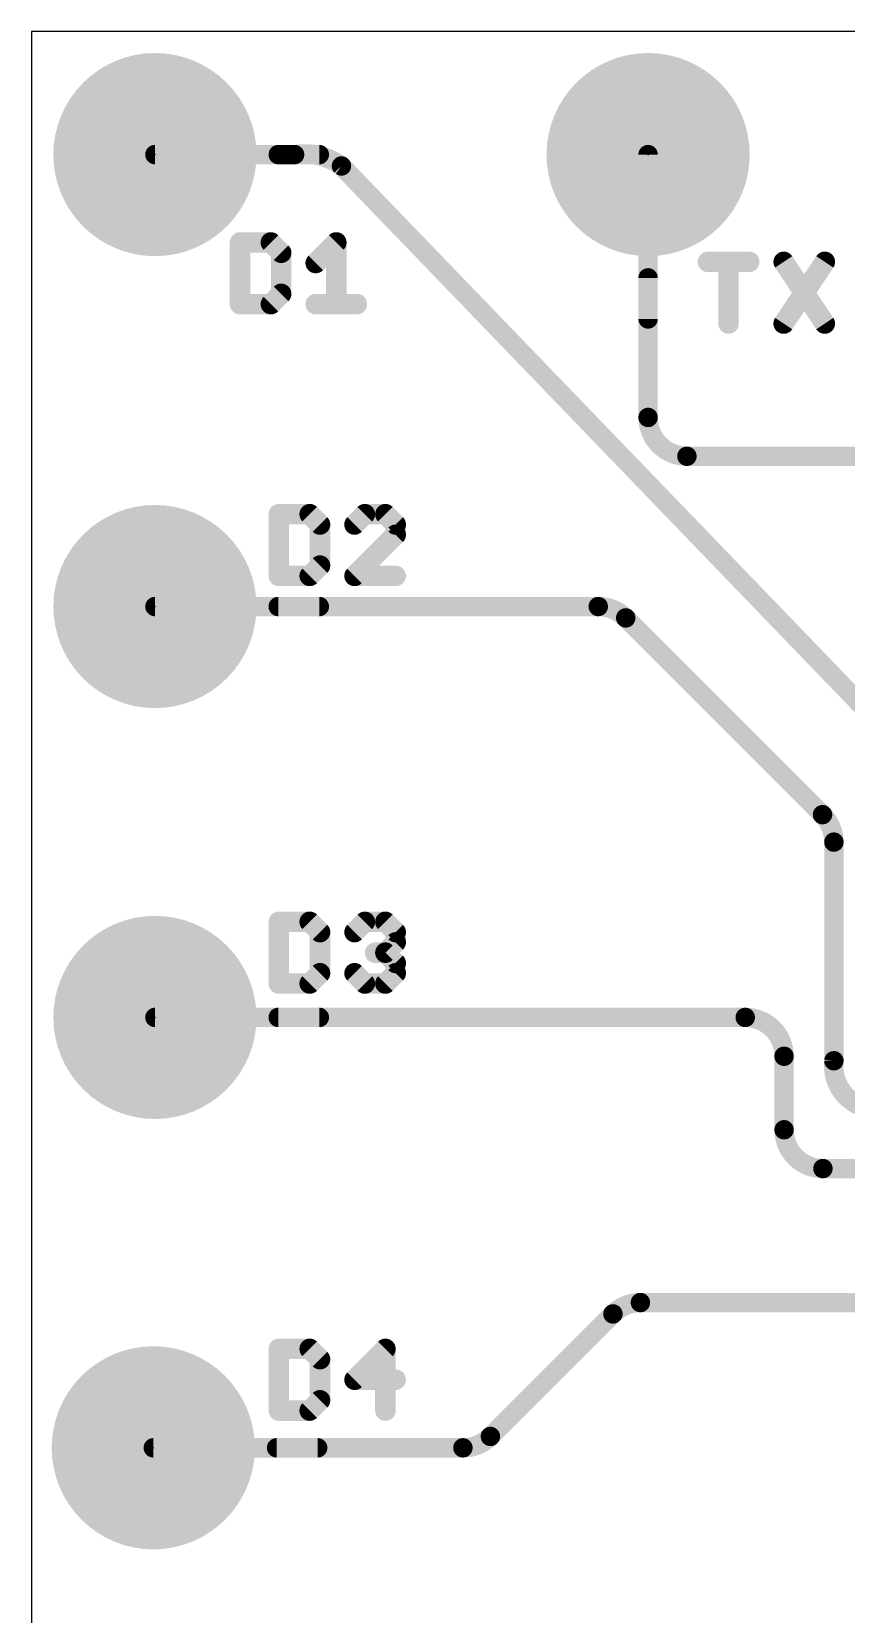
# Model space of a CAD drawing. Extents: x 0 to 100, y 4 to 80.
# Drawn here: x 0 to 25.18, y 31.08 to 80 of the extents above; entities that cross this region are included whole.
import ezdxf

# ---------------------------------------------------------------- set-up
doc = ezdxf.new("R2010")
doc.units = 0
for name, color, linetype in [('1', 14, 'CONTINUOUS'), ('20', 178, 'CONTINUOUS'), ('23', 178, 'CONTINUOUS')]:
    doc.layers.add(name, color=color, linetype=linetype)

# ---------------------------------------------------------------- blocks, each defined once
blk = doc.blocks.new('RECT')
blk.add_solid([(-0.5, -0.5), (0.5, -0.5), (-0.5, 0.5), (0.5, 0.5)])

msp = doc.modelspace()

# ---------------------------------------------------------------- linework, layer by layer
at = {"layer": '1'}
for points, const_width in [([(3.81, 73.3602, 1), (3.81, 79.0398, 1), (3.81, 73.3602)], 0.6), ([(19.05, 73.3602, 1), (19.05, 79.0398, 1), (19.05, 73.3602)], 0.6), ([(3.81, 73.4797, 1), (3.81, 78.9203, 1), (3.81, 73.4797)], 0.6), ([(3.81, 73.6544, 1), (3.81, 78.7456, 1), (3.81, 73.6544)], 0.6), ([(3.81, 73.7917, 1), (3.81, 78.6083, 1), (3.81, 73.7917)], 0.6), ([(19.05, 73.4797, 1), (19.05, 78.9203, 1), (19.05, 73.4797)], 0.6), ([(19.05, 73.6544, 1), (19.05, 78.7456, 1), (19.05, 73.6544)], 0.6), ([(19.05, 73.7917, 1), (19.05, 78.6083, 1), (19.05, 73.7917)], 0.6), ([(3.81, 73.9373, 1), (3.81, 78.4627, 1), (3.81, 73.9373)], 0.6), ([(3.81, 74.074, 1), (3.81, 78.326, 1), (3.81, 74.074)], 0.6), ([(3.81, 74.3132, 1), (3.81, 78.0868, 1), (3.81, 74.3132)], 0.6), ([(19.05, 73.9373, 1), (19.05, 78.4627, 1), (19.05, 73.9373)], 0.6), ([(19.05, 74.074, 1), (19.05, 78.326, 1), (19.05, 74.074)], 0.6), ([(19.05, 74.3132, 1), (19.05, 78.0868, 1), (19.05, 74.3132)], 0.6), ([(3.81, 74.4795, 1), (3.81, 77.9205, 1), (3.81, 74.4795)], 0.6), ([(3.81, 74.7578, 1), (3.81, 77.6422, 1), (3.81, 74.7578)], 0.6), ([(19.05, 74.4795, 1), (19.05, 77.9205, 1), (19.05, 74.4795)], 0.6), ([(19.05, 74.7578, 1), (19.05, 77.6422, 1), (19.05, 74.7578)], 0.6), ([(3.81, 75.0338, 1), (3.81, 77.3662, 1), (3.81, 75.0338)], 0.6), ([(3.81, 75.2, 1), (3.81, 77.2, 1), (3.81, 75.2)], 0.6), ([(19.05, 75.0338, 1), (19.05, 77.3662, 1), (19.05, 75.0338)], 0.6), ([(19.05, 75.2, 1), (19.05, 77.2, 1), (19.05, 75.2)], 0.6), ([(3.81, 75.4789, 1), (3.81, 76.9211, 1), (3.81, 75.4789)], 0.6), ([(3.81, 75.7528, 1), (3.81, 76.6472, 1), (3.81, 75.7528)], 0.6), ([(19.05, 75.4789, 1), (19.05, 76.9211, 1), (19.05, 75.4789)], 0.6), ([(19.05, 75.7528, 1), (19.05, 76.6472, 1), (19.05, 75.7528)], 0.6), ([(3.81, 76.35, 1), (3.81, 76.05)], 0.3), ([(7.62, 76.35, 1), (7.62, 76.05)], 0.3), ([(9.574, 75.8485, 0.1989), (8.1254, 76.2)], 0.6), ([(8.1023, 76.3482, 1), (8.1486, 76.0518)], 0.3), ([(8.1254, 76.05, 1), (8.1254, 76.35)], 0.3), ([(8.89, 76.05, 1), (8.89, 76.35)], 0.3), ([(19.2, 76.2, 1), (18.9, 76.2)], 0.3), ([(9.682, 75.9526, 1), (9.466, 75.7444)], 0.3), ([(9.4855, 75.7274, 1), (9.6624, 75.9697)], 0.3), ([(6.5987, 73.4841, 1), (6.2812, 73.4841)], 0.3175), ([(6.4399, 73.6429, 1), (6.4399, 73.3254)], 0.3175), ([(7.5055, 73.5964, 1), (7.281, 73.3719)], 0.3175), ([(7.3932, 73.3254, 1), (7.3932, 73.6429)], 0.3175), ([(7.8697, 73.1664, 1), (7.5522, 73.1664)], 0.3175), ([(7.5987, 73.0541, 1), (7.8232, 73.2786)], 0.3175), ([(9.573, 73.4841, 1), (9.2555, 73.4841)], 0.3175), ([(9.5265, 73.3719, 1), (9.302, 73.5964)], 0.3175), ([(8.6664, 72.9608, 1), (8.891, 72.7363)], 0.3175), ([(20.9011, 73.0429, 1), (20.9011, 72.7254)], 0.3175), ([(21.6954, 72.8841, 1), (21.3779, 72.8841)], 0.3175), ([(22.1722, 72.7254, 1), (22.1722, 73.0429)], 0.3175), ([(23.372, 72.9722, 1), (23.1078, 72.7961)], 0.3175), ([(24.6431, 72.7961, 1), (24.3789, 72.9722)], 0.3175), ([(19.2, 72.39, 1), (18.9, 72.39)], 0.3), ([(7.5522, 71.8953, 1), (7.8697, 71.8953)], 0.3175), ([(7.8232, 71.783, 1), (7.5987, 72.0075)], 0.3175), ([(6.2812, 71.5775, 1), (6.5987, 71.5775)], 0.3175), ([(6.4399, 71.7362, 1), (6.4399, 71.4188)], 0.3175), ([(7.281, 71.6898, 1), (7.5055, 71.4652)], 0.3175), ([(7.3932, 71.4188, 1), (7.3932, 71.7362)], 0.3175), ([(8.7787, 71.7362, 1), (8.7787, 71.4188)], 0.3175), ([(9.2555, 71.5775, 1), (9.573, 71.5775)], 0.3175), ([(10.0498, 71.4188, 1), (10.0498, 71.7362)], 0.3175), ([(18.9, 71.12, 1), (19.2, 71.12)], 0.3), ([(21.3779, 70.9775, 1), (21.6954, 70.9775)], 0.3175), ([(23.1078, 71.0656, 1), (23.372, 70.8894)], 0.3175), ([(24.3789, 70.8894, 1), (24.6431, 71.0656)], 0.3175), ([(19.05, 68.0755, 0.4142), (20.25, 66.8755)], 0.6), ([(19.2, 68.0755, 1), (18.9, 68.0755)], 0.3), ([(18.9, 68.0755, 1), (19.2, 68.0755)], 0.3), ([(20.25, 67.0255, 1), (20.25, 66.7255)], 0.3), ([(20.25, 66.7255, 1), (20.25, 67.0255)], 0.3), ([(3.81, 59.3902, 1), (3.81, 65.0698, 1), (3.81, 59.3902)], 0.6), ([(3.81, 59.5097, 1), (3.81, 64.9503, 1), (3.81, 59.5097)], 0.6), ([(3.81, 59.6844, 1), (3.81, 64.7756, 1), (3.81, 59.6844)], 0.6), ([(7.6399, 65.2429, 1), (7.6399, 64.9254)], 0.3175), ([(7.7987, 65.0841, 1), (7.4812, 65.0841)], 0.3175), ([(8.7055, 65.1964, 1), (8.481, 64.9719)], 0.3175), ([(8.5932, 64.9254, 1), (8.5932, 65.2429)], 0.3175), ([(9.0697, 64.7664, 1), (8.7522, 64.7664)], 0.3175), ([(10.2965, 65.2429, 1), (10.2965, 64.9254)], 0.3175), ([(10.4087, 64.9719, 1), (10.1842, 65.1964)], 0.3175), ([(11.0443, 65.1964, 1), (10.8198, 64.9719)], 0.3175), ([(10.932, 64.9254, 1), (10.932, 65.2429)], 0.3175), ([(11.4085, 64.7664, 1), (11.091, 64.7664)], 0.3175), ([(3.81, 59.8217, 1), (3.81, 64.6383, 1), (3.81, 59.8217)], 0.6), ([(3.81, 59.9673, 1), (3.81, 64.4927, 1), (3.81, 59.9673)], 0.6), ([(3.81, 60.104, 1), (3.81, 64.356, 1), (3.81, 60.104)], 0.6), ([(8.7987, 64.6541, 1), (9.0232, 64.8786)], 0.3175), ([(9.8664, 64.8786, 1), (10.091, 64.6541)], 0.3175), ([(11.091, 64.4486, 1), (11.4085, 64.4486)], 0.3175), ([(11.1375, 64.6541, 1), (11.362, 64.8786)], 0.3175), ([(11.362, 64.3363, 1), (11.1375, 64.5608)], 0.3175), ([(3.81, 60.3432, 1), (3.81, 64.1168, 1), (3.81, 60.3432)], 0.6), ([(3.81, 60.5095, 1), (3.81, 63.9505, 1), (3.81, 60.5095)], 0.6), ([(3.81, 60.7878, 1), (3.81, 63.6722, 1), (3.81, 60.7878)], 0.6), ([(3.81, 61.0638, 1), (3.81, 63.3962, 1), (3.81, 61.0638)], 0.6), ([(8.7522, 63.4953, 1), (9.0697, 63.4953)], 0.3175), ([(9.0232, 63.383, 1), (8.7987, 63.6075)], 0.3175), ([(3.81, 61.23, 1), (3.81, 63.23, 1), (3.81, 61.23)], 0.6), ([(3.81, 61.5089, 1), (3.81, 62.9511, 1), (3.81, 61.5089)], 0.6), ([(7.6399, 63.3362, 1), (7.6399, 63.0188)], 0.3175), ([(7.4812, 63.1775, 1), (7.7987, 63.1775)], 0.3175), ([(8.481, 63.2898, 1), (8.7055, 63.0652)], 0.3175), ([(8.5932, 63.0188, 1), (8.5932, 63.3362)], 0.3175), ([(9.8664, 63.2898, 1), (10.091, 63.0652)], 0.3175), ([(9.9787, 63.3362, 1), (9.9787, 63.0188)], 0.3175), ([(11.2498, 63.0188, 1), (11.2498, 63.3362)], 0.3175), ([(3.81, 61.7828, 1), (3.81, 62.6772, 1), (3.81, 61.7828)], 0.6), ([(3.81, 62.38, 1), (3.81, 62.08)], 0.3), ([(7.62, 62.38, 1), (7.62, 62.08)], 0.3), ([(8.89, 62.08, 1), (8.89, 62.38)], 0.3), ([(18.359, 61.8785, 0.1989), (17.5104, 62.23)], 0.6), ([(17.5104, 62.38, 1), (17.5104, 62.08)], 0.3), ([(17.5104, 62.08, 1), (17.5104, 62.38)], 0.3), ([(18.465, 61.9846, 1), (18.2529, 61.7725)], 0.3), ([(18.2529, 61.7725, 1), (18.465, 61.9846)], 0.3), ([(24.7918, 54.9487, 0.1989), (24.4403, 55.7972)], 0.6), ([(24.5463, 55.9033, 1), (24.3342, 55.6912)], 0.3), ([(24.3342, 55.6912, 1), (24.5463, 55.9033)], 0.3), ([(24.9417, 54.9487, 1), (24.6418, 54.9487)], 0.3), ([(24.6418, 54.9487, 1), (24.9417, 54.9487)], 0.3), ([(3.81, 46.6902, 1), (3.81, 52.3698, 1), (3.81, 46.6902)], 0.6), ([(3.81, 46.8097, 1), (3.81, 52.2503, 1), (3.81, 46.8097)], 0.6), ([(3.81, 46.9844, 1), (3.81, 52.0756, 1), (3.81, 46.9844)], 0.6), ([(7.6399, 52.6429, 1), (7.6399, 52.3254)], 0.3175), ([(7.7987, 52.4841, 1), (7.4812, 52.4841)], 0.3175), ([(8.7055, 52.5964, 1), (8.481, 52.3719)], 0.3175), ([(8.5932, 52.3254, 1), (8.5932, 52.6429)], 0.3175), ([(9.0697, 52.1664, 1), (8.7522, 52.1664)], 0.3175), ([(8.7987, 52.0541, 1), (9.0232, 52.2786)], 0.3175), ([(9.8664, 52.2786, 1), (10.091, 52.0541)], 0.3175), ([(10.2965, 52.6429, 1), (10.2965, 52.3254)], 0.3175), ([(10.4087, 52.3719, 1), (10.1842, 52.5964)], 0.3175), ([(11.0443, 52.5964, 1), (10.8198, 52.3719)], 0.3175), ([(10.932, 52.3254, 1), (10.932, 52.6429)], 0.3175), ([(11.4085, 52.1664, 1), (11.091, 52.1664)], 0.3175), ([(11.1375, 52.0541, 1), (11.362, 52.2786)], 0.3175), ([(3.81, 47.1217, 1), (3.81, 51.9383, 1), (3.81, 47.1217)], 0.6), ([(3.81, 47.2673, 1), (3.81, 51.7927, 1), (3.81, 47.2673)], 0.6), ([(3.81, 47.404, 1), (3.81, 51.656, 1), (3.81, 47.404)], 0.6), ([(11.091, 51.8486, 1), (11.4085, 51.8486)], 0.3175), ([(11.362, 51.7363, 1), (11.1375, 51.9608)], 0.3175), ([(3.81, 47.6432, 1), (3.81, 51.4168, 1), (3.81, 47.6432)], 0.6), ([(3.81, 47.8095, 1), (3.81, 51.2505, 1), (3.81, 47.8095)], 0.6), ([(10.6142, 51.6896, 1), (10.6142, 51.3721)], 0.3175), ([(11.0443, 51.6431, 1), (10.8198, 51.4186)], 0.3175), ([(10.8198, 51.6431, 1), (11.0443, 51.4186)], 0.3175), ([(10.932, 51.3721, 1), (10.932, 51.6896)], 0.3175), ([(11.4085, 51.213, 1), (11.091, 51.213)], 0.3175), ([(11.1375, 51.1008, 1), (11.362, 51.3253)], 0.3175), ([(3.81, 48.0878, 1), (3.81, 50.9722, 1), (3.81, 48.0878)], 0.6), ([(3.81, 48.3638, 1), (3.81, 50.6962, 1), (3.81, 48.3638)], 0.6), ([(7.6399, 50.7362, 1), (7.6399, 50.4188)], 0.3175), ([(8.5932, 50.4188, 1), (8.5932, 50.7362)], 0.3175), ([(8.7522, 50.8953, 1), (9.0697, 50.8953)], 0.3175), ([(9.0232, 50.783, 1), (8.7987, 51.0075)], 0.3175), ([(10.091, 51.0075, 1), (9.8664, 50.783)], 0.3175), ([(10.2965, 50.7362, 1), (10.2965, 50.4188)], 0.3175), ([(10.932, 50.4188, 1), (10.932, 50.7362)], 0.3175), ([(11.091, 50.8953, 1), (11.4085, 50.8953)], 0.3175), ([(11.362, 50.783, 1), (11.1375, 51.0075)], 0.3175), ([(3.81, 48.53, 1), (3.81, 50.53, 1), (3.81, 48.53)], 0.6), ([(3.81, 48.8089, 1), (3.81, 50.2511, 1), (3.81, 48.8089)], 0.6), ([(7.4812, 50.5775, 1), (7.7987, 50.5775)], 0.3175), ([(8.481, 50.6898, 1), (8.7055, 50.4652)], 0.3175), ([(10.1842, 50.4652, 1), (10.4087, 50.6898)], 0.3175), ([(10.8198, 50.6898, 1), (11.0443, 50.4652)], 0.3175), ([(3.81, 49.0828, 1), (3.81, 49.9772, 1), (3.81, 49.0828)], 0.6), ([(3.81, 49.68, 1), (3.81, 49.38)], 0.3), ([(7.62, 49.68, 1), (7.62, 49.38)], 0.3), ([(8.89, 49.38, 1), (8.89, 49.68)], 0.3), ([(23.2525, 48.33, 0.4142), (22.0525, 49.53)], 0.6), ([(22.0525, 49.68, 1), (22.0525, 49.38)], 0.3), ([(22.0525, 49.38, 1), (22.0525, 49.68)], 0.3), ([(23.4025, 48.33, 1), (23.1025, 48.33)], 0.3), ([(23.1025, 48.33, 1), (23.4025, 48.33)], 0.3), ([(24.7918, 48.19, 0.4142), (25.9917, 46.69)], 0.6), ([(24.9408, 48.1734, 1), (24.6427, 48.2066)], 0.3), ([(24.6418, 48.19, 1), (24.9417, 48.19)], 0.3), ([(23.2525, 46.057, 0.4142), (24.4525, 44.857)], 0.6), ([(23.4025, 46.057, 1), (23.1025, 46.057)], 0.3), ([(23.1025, 46.057, 1), (23.4025, 46.057)], 0.3), ([(24.4525, 45.007, 1), (24.4525, 44.707)], 0.3), ([(24.4525, 44.707, 1), (24.4525, 45.007)], 0.3), ([(18.8123, 40.7163, 0.1989), (17.9638, 40.3648)], 0.6), ([(17.8577, 40.4708, 1), (18.0698, 40.2587)], 0.3), ([(18.0698, 40.2587, 1), (17.8577, 40.4708)], 0.3), ([(18.8123, 40.8663, 1), (18.8123, 40.5663)], 0.3), ([(18.8123, 40.5663, 1), (18.8123, 40.8663)], 0.3), ([(3.7588, 33.3862, 1), (3.7588, 39.0658, 1), (3.7588, 33.3862)], 0.6), ([(3.7588, 33.5057, 1), (3.7588, 38.9463, 1), (3.7588, 33.5057)], 0.6), ([(7.6399, 39.4429, 1), (7.6399, 39.1254)], 0.3175), ([(7.7987, 39.2841, 1), (7.4812, 39.2841)], 0.3175), ([(8.7055, 39.3964, 1), (8.481, 39.1719)], 0.3175), ([(8.5932, 39.1254, 1), (8.5932, 39.4429)], 0.3175), ([(9.0697, 38.9664, 1), (8.7522, 38.9664)], 0.3175), ([(8.7987, 38.8541, 1), (9.0232, 39.0786)], 0.3175), ([(11.0908, 39.2841, 1), (10.7733, 39.2841)], 0.3175), ([(11.0443, 39.1719, 1), (10.8198, 39.3964)], 0.3175), ([(3.7588, 33.6804, 1), (3.7588, 38.7716, 1), (3.7588, 33.6804)], 0.6), ([(3.7588, 33.8177, 1), (3.7588, 38.6343, 1), (3.7588, 33.8177)], 0.6), ([(3.7588, 33.9633, 1), (3.7588, 38.4887, 1), (3.7588, 33.9633)], 0.6), ([(3.7588, 34.1, 1), (3.7588, 38.352, 1), (3.7588, 34.1)], 0.6), ([(9.9787, 38.4896, 1), (9.9787, 38.1721)], 0.3175), ([(11.2498, 38.1721, 1), (11.2498, 38.4896)], 0.3175), ([(3.7588, 34.3392, 1), (3.7588, 38.1128, 1), (3.7588, 34.3392)], 0.6), ([(3.7588, 34.5055, 1), (3.7588, 37.9465, 1), (3.7588, 34.5055)], 0.6), ([(9.8664, 38.4431, 1), (10.091, 38.2186)], 0.3175), ([(3.7588, 34.7838, 1), (3.7588, 37.6682, 1), (3.7588, 34.7838)], 0.6), ([(3.7588, 35.0598, 1), (3.7588, 37.3922, 1), (3.7588, 35.0598)], 0.6), ([(7.6399, 37.5363, 1), (7.6399, 37.2188)], 0.3175), ([(8.5932, 37.2188, 1), (8.5932, 37.5363)], 0.3175), ([(8.7522, 37.6953, 1), (9.0697, 37.6953)], 0.3175), ([(9.0232, 37.583, 1), (8.7987, 37.8075)], 0.3175), ([(3.7588, 35.226, 1), (3.7588, 37.226, 1), (3.7588, 35.226)], 0.6), ([(3.7588, 35.5049, 1), (3.7588, 36.9471, 1), (3.7588, 35.5049)], 0.6), ([(7.4812, 37.3775, 1), (7.7987, 37.3775)], 0.3175), ([(8.481, 37.4898, 1), (8.7055, 37.2652)], 0.3175), ([(10.7733, 37.3775, 1), (11.0908, 37.3775)], 0.3175), ([(3.7588, 35.7788, 1), (3.7588, 36.6732, 1), (3.7588, 35.7788)], 0.6), ([(13.3279, 36.226, 0.1989), (14.1765, 36.5775)], 0.6), ([(14.0704, 36.6835, 1), (14.2825, 36.4714)], 0.3), ([(14.2825, 36.4714, 1), (14.0704, 36.6835)], 0.3), ([(3.7588, 36.376, 1), (3.7588, 36.076)], 0.3), ([(7.5688, 36.376, 1), (7.5688, 36.076)], 0.3), ([(8.8388, 36.076, 1), (8.8388, 36.376)], 0.3), ([(13.3279, 36.376, 1), (13.3279, 36.076)], 0.3), ([(13.3279, 36.076, 1), (13.3279, 36.376)], 0.3)]:
    msp.add_lwpolyline(points, format="xyb", dxfattribs=dict(at, const_width=const_width))
for points, const_width in [([(3.81, 76.2), (8.89, 76.2)], 0.6), ([(8.1254, 76.2), (7.62, 76.2)], 0.6), ([(19.05, 76.2), (19.05, 71.12)], 0.6), ([(25.652, 59.1705), (9.574, 75.8485)], 0.6), ([(6.4399, 73.4841), (6.4399, 71.5775)], 0.635), ([(7.3932, 73.4841), (6.4399, 73.4841)], 0.635), ([(7.711, 73.1664), (7.3932, 73.4841)], 0.635), ([(7.711, 71.8953), (7.711, 73.1664)], 0.635), ([(8.7787, 72.8486), (9.4142, 73.4841)], 0.635), ([(9.4142, 73.4841), (9.4142, 71.5775)], 0.635), ([(20.9011, 72.8841), (22.1722, 72.8841)], 0.635), ([(21.5366, 70.9775), (21.5366, 72.8841)], 0.635), ([(23.2399, 72.8841), (24.511, 70.9775)], 0.635), ([(24.511, 72.8841), (23.2399, 70.9775)], 0.635), ([(19.05, 68.0755), (19.05, 72.39)], 0.6), ([(7.3932, 71.5775), (7.711, 71.8953)], 0.635), ([(6.4399, 71.5775), (7.3932, 71.5775)], 0.635), ([(8.7787, 71.5775), (10.0498, 71.5775)], 0.635), ([(29.5019, 66.8755), (20.25, 66.8755)], 0.6), ([(7.6399, 65.0841), (7.6399, 63.1775)], 0.635), ([(8.5932, 65.0841), (7.6399, 65.0841)], 0.635), ([(8.911, 64.7664), (8.5932, 65.0841)], 0.635), ([(8.911, 63.4953), (8.911, 64.7664)], 0.635), ([(10.2965, 65.0841), (9.9787, 64.7664)], 0.635), ([(10.932, 65.0841), (10.2965, 65.0841)], 0.635), ([(11.2498, 64.7664), (10.932, 65.0841)], 0.635), ([(11.2498, 64.4486), (11.2498, 64.7664)], 0.635), ([(9.9787, 63.1775), (11.2498, 64.4486)], 0.635), ([(8.5932, 63.1775), (8.911, 63.4953)], 0.635), ([(7.6399, 63.1775), (8.5932, 63.1775)], 0.635), ([(11.2498, 63.1775), (9.9787, 63.1775)], 0.635), ([(3.81, 62.23), (8.89, 62.23)], 0.6), ([(17.5104, 62.23), (7.62, 62.23)], 0.6), ([(24.4403, 55.7972), (18.359, 61.8785)], 0.6), ([(24.7918, 48.19), (24.7918, 54.9487)], 0.6), ([(7.6399, 52.4841), (7.6399, 50.5775)], 0.635), ([(8.5932, 52.4841), (7.6399, 52.4841)], 0.635), ([(8.911, 52.1664), (8.5932, 52.4841)], 0.635), ([(8.911, 50.8953), (8.911, 52.1664)], 0.635), ([(9.9787, 52.1664), (10.2965, 52.4841)], 0.635), ([(10.2965, 52.4841), (10.932, 52.4841)], 0.635), ([(10.932, 52.4841), (11.2498, 52.1664)], 0.635), ([(11.2498, 52.1664), (11.2498, 51.8486)], 0.635), ([(11.2498, 51.8486), (10.932, 51.5308)], 0.635), ([(10.932, 51.5308), (10.6142, 51.5308)], 0.635), ([(10.932, 51.5308), (11.2498, 51.213)], 0.635), ([(11.2498, 51.213), (11.2498, 50.8953)], 0.635), ([(7.6399, 50.5775), (8.5932, 50.5775)], 0.635), ([(8.5932, 50.5775), (8.911, 50.8953)], 0.635), ([(10.2965, 50.5775), (9.9787, 50.8953)], 0.635), ([(10.932, 50.5775), (10.2965, 50.5775)], 0.635), ([(11.2498, 50.8953), (10.932, 50.5775)], 0.635), ([(3.81, 49.53), (8.89, 49.53)], 0.6), ([(22.0525, 49.53), (7.62, 49.53)], 0.6), ([(23.2525, 46.057), (23.2525, 48.33)], 0.6), ([(28.8783, 44.857), (24.4525, 44.857)], 0.6), ([(14.1765, 36.5775), (17.9638, 40.3648)], 0.6), ([(18.8123, 40.7163), (36.245, 40.7163)], 0.6), ([(7.6399, 39.2841), (7.6399, 37.3775)], 0.635), ([(8.5932, 39.2841), (7.6399, 39.2841)], 0.635), ([(8.911, 38.9664), (8.5932, 39.2841)], 0.635), ([(8.911, 37.6953), (8.911, 38.9664)], 0.635), ([(10.932, 39.2841), (9.9787, 38.3308)], 0.635), ([(10.932, 37.3775), (10.932, 39.2841)], 0.635), ([(9.9787, 38.3308), (11.2498, 38.3308)], 0.635), ([(7.6399, 37.3775), (8.5932, 37.3775)], 0.635), ([(8.5932, 37.3775), (8.911, 37.6953)], 0.635), ([(3.7588, 36.226), (8.8388, 36.226)], 0.6), ([(7.5688, 36.226), (13.3279, 36.226)], 0.6)]:
    msp.add_lwpolyline(points, dxfattribs=dict(at, const_width=const_width))
at = {"layer": '20'}
for p, q in [((100, 80), (0, 80)), ((0, 80), (0, 3.81))]:
    msp.add_line(p, q, dxfattribs=at)
at = {"layer": '23'}
for p in [(3.81, 76.2), (19.05, 76.2), (3.81, 62.23), (3.81, 49.53), (3.7588, 36.226)]:
    msp.add_point(p, dxfattribs=at)

# ---------------------------------------------------------------- block references
at = {"layer": '1', "xscale": 2, "yscale": 0.6}
for p, rotation in [((7.62, 76.2), 180), ((19.05, 72.39), 90), ((7.62, 62.23), 180), ((7.62, 49.53), 180), ((7.5688, 36.226), 180)]:
    msp.add_blockref('RECT', p, dxfattribs=dict(at, rotation=rotation))

doc.saveas('drawing.dxf')
